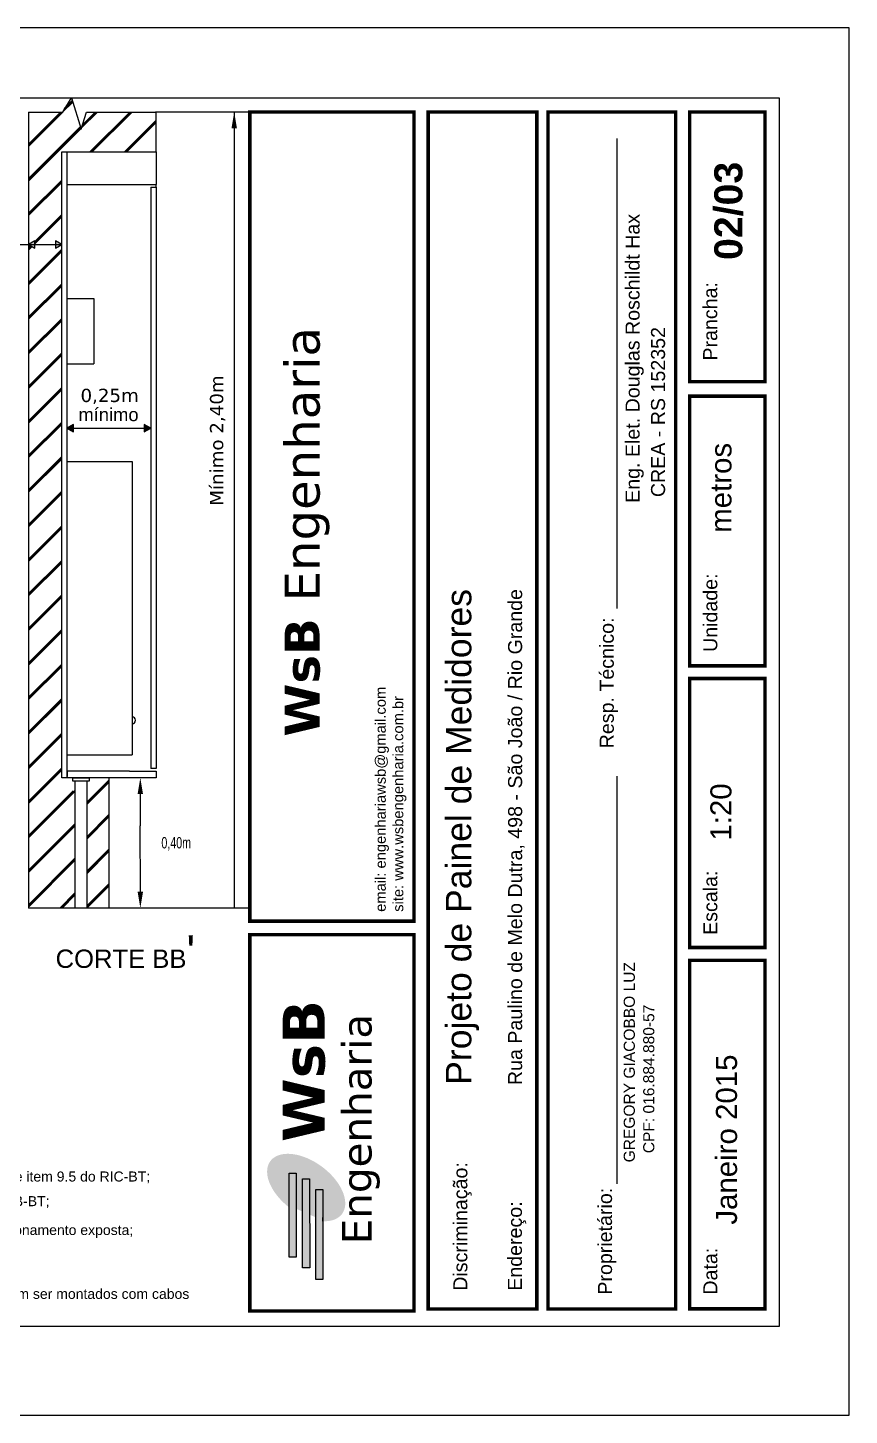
# Model space of a CAD drawing. Header units: millimetres. Extents: x 634 to 830, y -342 to -254.
# Drawn here: x 766.74 to 770.59, y -319.77 to -313.27 of the extents above; entities that cross this region are included whole.
import ezdxf
from ezdxf.enums import TextEntityAlignment as Align

# ---------------------------------------------------------------- set-up
doc = ezdxf.new("R2010")
doc.units = ezdxf.units.MM
doc.linetypes.add('ACAD_ISO07W100', pattern=[3, 0, -3])
for name, color, linetype in [('caixas', 3, 'Continuous'), ('DIVISA', 1, 'Continuous'), ('FORMATO', 5, 'Continuous'), ('Hachuras', 1, 'Continuous'), ('LPROJETO', 7, 'ACAD_ISO07W100'), ('MEIOFIO', 2, 'Continuous'), ('PENA01', 1, 'Continuous'), ('PENA6', 5, 'Continuous'), ('SELO1', 251, 'Continuous'), ('TEXTO', 2, 'Continuous'), ('Texto SELO', 147, 'Continuous')]:
    doc.layers.add(name, color=color, linetype=linetype)
doc.styles.add('ARIAL', font='arial.ttf')
doc.styles.add('cota', font='arial.ttf', dxfattribs={"height": 0.1})
doc.styles.add('ISO9', font='simplex')
doc.styles.add('ROMANS', font='', dxfattribs={"width": 0.7, "height": 0.8})
doc.styles.add('SANSSERIFBOLD', font='sasb____.pfb', dxfattribs={"height": 60})
doc.styles.get("Standard").update_dxf_attribs({"font": 'verdana.ttf'})
doc.styles.add('TEXO SELO', font='arial.ttf', dxfattribs={"height": 0.002})
doc.styles.get('ROMANS').set_extended_font_data('Benguiat Frisky')

msp = doc.modelspace()

# ---------------------------------------------------------------- hatches: boundary and pattern name
h = msp.add_hatch()
h.set_pattern_fill('JIS_RC_15', scale=0.007636, style=0)
h.set_pattern_definition([(45, (-1672.42143, -631.60166), (-0.0809870235, 0.0809870235), []), (45, (-1672.41589, -631.60166), (-0.0809870235, 0.0809870235), []), (45, (-1672.41036, -631.60166), (-0.0809870235, 0.0809870235), [])])
h.paths.add_polyline_path([(766.8961, -314.2843), (766.8662, -314.3016), (766.8662, -314.2843), (766.8069, -314.2843), (766.7705, -314.2843), (766.7705, -314.3016), (766.7406, -314.2843), (766.7406, -315.7442), (766.8961, -315.7442)])
h.paths.add_polyline_path([(766.8961, -313.8503), (767.338, -313.8503), (767.338, -313.6634), (767.0121, -313.6634), (766.9878, -313.7435), (766.9317, -313.5653), (766.902, -313.6634), (766.7406, -313.6634), (766.7406, -314.2843), (766.7705, -314.2671), (766.7705, -314.2843), (766.8069, -314.2843), (766.8662, -314.2843), (766.8662, -314.2671), (766.8961, -314.2843)])
h = msp.add_hatch()
h.set_pattern_fill('JIS_RC_15', scale=0.007636, style=0)
h.set_pattern_definition([(45, (-1672.42143, -631.55585), (-0.0809870235, 0.0809870235), []), (45, (-1672.41589, -631.55585), (-0.0809870235, 0.0809870235), []), (45, (-1672.41036, -631.55585), (-0.0809870235, 0.0809870235), [])])
h.paths.add_polyline_path([(767.117, -316.7823), (767.0249, -316.7823), (767.0249, -316.7979), (767.0133, -316.7979), (767.0133, -316.9575), (767.0133, -317.3931), (767.1172, -317.3931)])
at = {"layer": 'PENA6'}
h = msp.add_hatch(color=7, dxfattribs=at)
h.paths.add_polyline_path([(766.7539, -314.2767), (766.7462, -314.2843), (766.7705, -314.2843), (766.7705, -314.2671)])
h.paths.add_polyline_path([(766.7406, -314.2843), (766.7705, -314.3016), (766.7705, -314.2843)])
h.paths.add_polyline_path([(766.8961, -314.2843), (766.8662, -314.2671), (766.8662, -314.2843)])
h.paths.add_polyline_path([(766.8961, -314.2843), (766.8662, -314.2843), (766.8662, -314.3016)])
h.paths.add_polyline_path([(766.7406, -314.2843), (766.7462, -314.2843), (766.7539, -314.2767)])
for points in [[(766.9508, -315.1274), (766.9209, -315.1447), (766.9508, -315.1447)], [(767.2833, -315.1274), (767.2833, -315.1447), (767.3132, -315.1447)], [(766.9508, -315.1447), (766.9209, -315.1447), (766.9508, -315.1619)], [(767.3132, -315.1447), (767.2833, -315.1447), (767.2833, -315.1619)]]:
    msp.add_hatch(color=7, dxfattribs=at).paths.add_polyline_path(points)
at = {"layer": 'Texto SELO'}
h = msp.add_hatch(color=5, dxfattribs=at)
h.dxf.hatch_style = 1
edge = h.paths.add_edge_path()
edge.add_ellipse((768.0419, -318.702), major_axis=(0.1682, -0.1234), ratio=0.586927, start_angle=318.71968, end_angle=627.37053)
edge.add_line((767.9618, -318.7949), (767.9618, -318.7871))
edge.add_ellipse((768.0307, -318.7311), major_axis=(0.1223, -0.0897), ratio=0.572758, start_angle=335.3984, end_angle=621.50302, ccw=False)
edge.add_line((768.1205, -318.8418), (768.1205, -318.8598))
h = msp.add_hatch(color=150, dxfattribs=at)
h.dxf.hatch_style = 1
h.paths.add_polyline_path([(767.9947, -318.6354), (767.9614, -318.6354), (767.9614, -319.0278), (767.9947, -319.0278)])
h = msp.add_hatch(color=150, dxfattribs=at)
h.dxf.hatch_style = 1
h.paths.add_polyline_path([(768.0577, -318.6616), (768.0245, -318.6616), (768.0254, -319.0781), (768.0586, -319.0781)])
h = msp.add_hatch(color=150, dxfattribs=at)
h.dxf.hatch_style = 1
h.paths.add_polyline_path([(768.1206, -318.711), (768.0874, -318.711), (768.0868, -319.1324), (768.12, -319.1324)])

# ---------------------------------------------------------------- linework, layer by layer
at = {"color": 7}
for p, q in [((766.9209, -314.003), (766.9209, -313.8503)), ((767.338, -314.0151), (767.338, -314.003)), ((766.9209, -315.301), (767.2264, -315.301)), ((767.2264, -315.301), (767.2264, -316.6754)), ((766.7406, -315.7574), (766.7538, -315.7442)), ((766.7406, -315.763), (766.7594, -315.7442)), ((766.7406, -315.7685), (766.7649, -315.7442)), ((766.7406, -315.9194), (766.8961, -315.7639)), ((766.7406, -315.9249), (766.8961, -315.7695)), ((766.7406, -315.9305), (766.8961, -315.775)), ((766.7406, -316.0814), (766.8961, -315.9259)), ((766.7406, -316.0869), (766.8961, -315.9314)), ((766.7406, -316.0925), (766.8961, -315.937)), ((766.7406, -316.2434), (766.8961, -316.0879)), ((766.7406, -316.2489), (766.8961, -316.0934)), ((766.7406, -316.2544), (766.8961, -316.0989)), ((766.7406, -316.4053), (766.8961, -316.2499)), ((766.7406, -316.4109), (766.8961, -316.2554)), ((766.7406, -316.4164), (766.8961, -316.2609)), ((766.7406, -316.5673), (766.8961, -316.4118)), ((766.7406, -316.5728), (766.8961, -316.4174)), ((766.7406, -316.5784), (766.8961, -316.4229)), ((766.7406, -316.7293), (766.8961, -316.5738)), ((766.7406, -316.7348), (766.8961, -316.5793)), ((766.7406, -316.7403), (766.8961, -316.5849)), ((766.9209, -316.6754), (767.2264, -316.6754)), ((766.7406, -316.8913), (766.8961, -316.7358)), ((766.7406, -316.8968), (766.8961, -316.7413)), ((766.7406, -316.9023), (766.8961, -316.7468)), ((767.338, -316.7397), (767.3132, -316.7397)), ((767.117, -316.7823), (767.1172, -317.3931)), ((766.7406, -317.0532), (766.9501, -316.8437)), ((766.7406, -317.0588), (766.9556, -316.8437)), ((766.7406, -317.0643), (766.9582, -316.8466)), ((767.2645, -316.8587), (767.2645, -317.0072)), ((766.7406, -317.2152), (766.9582, -316.9975)), ((766.7406, -317.2207), (766.9582, -317.0031)), ((766.7406, -317.2263), (766.9582, -317.0086)), ((767.2646, -317.3167), (767.2645, -317.0072)), ((766.7406, -317.3772), (766.9582, -317.1595)), ((766.7406, -317.3827), (766.9582, -317.165)), ((766.7406, -317.3882), (766.9582, -317.1706)), ((766.8866, -317.3931), (766.9582, -317.3215)), ((766.8921, -317.3931), (766.9582, -317.327)), ((766.8977, -317.3931), (766.9582, -317.3326)), ((767.7781, -317.3932), (766.7406, -317.3932))]:
    msp.add_line(p, q, dxfattribs=at)
for points in [[(767.7173, -313.7397), (767.6918, -313.7398), (767.7046, -313.6634)], [(767.2772, -316.8587), (767.2518, -316.8587), (767.2645, -316.7823)], [(767.2773, -317.3167), (767.2519, -317.3167), (767.2646, -317.393)]]:
    msp.add_solid(points, dxfattribs=at)
at = {"layer": 'caixas', "color": 7, "linetype": 'Continuous', "ltscale": 0.18}
for p, q in [((767.0465, -314.5375), (767.0465, -314.8429)), ((766.9209, -314.8429), (767.0465, -314.8429)), ((766.9582, -316.7979), (766.9582, -317.3931)), ((767.0133, -316.7979), (767.0133, -317.3937)), ((766.9582, -316.8426), (766.9582, -316.9276)), ((766.9582, -316.8871), (766.9582, -316.9575)), ((766.9582, -316.8871), (766.9582, -316.9575))]:
    msp.add_line(p, q, dxfattribs=at)
msp.add_lwpolyline([(766.9483, -316.7823), (767.0249, -316.7823), (767.0249, -316.7979), (766.9483, -316.7979)], close=True, dxfattribs=at)
msp.add_arc((767.2256, -316.5133), 0.0165, 270, 90, dxfattribs=at)
at = {"layer": 'DIVISA', "color": 7, "linetype": 'Continuous', "ltscale": 0.18}
msp.add_line((767.1802, -313.8503), (767.1813, -313.8492), dxfattribs=at)
at = {"layer": 'FORMATO', "color": 7, "linetype": 'Continuous'}
for points in [[(770.5873, -319.7689), (770.5873, -313.2687), (760.8185, -313.2687), (760.8185, -319.7689)], [(770.5873, -319.7689), (770.5873, -313.2687), (760.8185, -313.2687), (760.8185, -319.7689)], [(770.2584, -319.3536), (761.1474, -319.3536), (761.1474, -313.5976), (770.2584, -313.5976)]]:
    msp.add_lwpolyline(points, close=True, dxfattribs=at)
at = {"layer": 'LPROJETO', "color": 7, "linetype": 'Continuous', "ltscale": 0.18}
for p, q in [((766.902, -313.6634), (766.9419, -313.5976)), ((766.9419, -313.5976), (766.9878, -313.7435)), ((766.7406, -313.6634), (766.902, -313.6634)), ((766.9878, -313.7435), (767.0121, -313.6634))]:
    msp.add_line(p, q, dxfattribs=at)
at = {"layer": 'LPROJETO', "color": 7, "linetype": 'ByBlock'}
msp.add_line((766.9209, -315.1447), (767.2132, -315.1447), dxfattribs=at)
for points in [[(766.9209, -315.1447), (766.9508, -315.1619), (766.9508, -315.1274)], [(767.3132, -315.1447), (767.2833, -315.1274), (767.2833, -315.1619)]]:
    msp.add_lwpolyline(points, close=True, dxfattribs=at)
at = {"layer": 'MEIOFIO', "color": 7, "linetype": 'Continuous', "ltscale": 0.18}
for p, q in [((767.7781, -313.6634), (767.3361, -313.6634)), ((766.8961, -316.7823), (766.8961, -313.8503)), ((766.8961, -313.8503), (767.338, -313.8503)), ((767.338, -313.8503), (767.338, -314.003)), ((766.9209, -316.7823), (766.9209, -314.003)), ((766.9209, -314.003), (767.338, -314.003)), ((767.3132, -314.0151), (767.3132, -316.7397)), ((767.338, -314.0151), (767.338, -316.7397)), ((767.2132, -316.7518), (766.9209, -316.7518)), ((767.338, -316.7518), (767.338, -316.7823)), ((767.338, -316.7823), (766.8961, -316.7823))]:
    msp.add_line(p, q, dxfattribs=at)
at = {"layer": 'PENA01', "color": 7, "linetype": 'Continuous', "ltscale": 0.18}
for p, q in [((766.7406, -313.6634), (766.7406, -317.3932)), ((767.7046, -313.6634), (767.7046, -317.393))]:
    msp.add_line(p, q, dxfattribs=at)
at = {"layer": 'PENA01', "color": 7, "linetype": 'ByBlock'}
for p, q in [((766.4432, -314.2843), (766.8069, -314.2843)), ((766.8069, -314.2843), (766.8961, -314.2843))]:
    msp.add_line(p, q, dxfattribs=at)
for points in [[(766.7406, -314.2843), (766.7705, -314.3016), (766.7705, -314.2671)], [(766.8961, -314.2843), (766.8662, -314.2671), (766.8662, -314.3016)]]:
    msp.add_lwpolyline(points, close=True, dxfattribs=at)
at = {"layer": 'PENA6', "color": 7}
for p, q in [((767.0121, -313.6634), (767.338, -313.6634)), ((767.338, -313.8503), (767.338, -313.6634)), ((767.3132, -314.0151), (767.338, -314.0151)), ((766.9209, -314.5375), (767.0465, -314.5375)), ((766.9209, -315.1447), (767.3132, -315.1447)), ((766.9209, -316.7518), (766.9209, -316.7767)), ((767.2132, -316.7518), (767.338, -316.7518))]:
    msp.add_line(p, q, dxfattribs=at)
at = {"layer": 'SELO1', "color": 7, "const_width": 0.0164}
for points in [[(767.7781, -317.4541), (767.7781, -313.6634), (768.5476, -313.6634), (768.5476, -317.4541)], [(768.6133, -319.2713), (768.6133, -313.6634), (769.1232, -313.6634), (769.1232, -319.2713)], [(769.1751, -319.2713), (769.1751, -313.6634), (769.7735, -313.6634), (769.7735, -319.2713)], [(769.8393, -313.6634), (769.8393, -314.9264), (770.1926, -314.9264), (770.1926, -313.6634)], [(769.8393, -314.9947), (769.8393, -316.2578), (770.1926, -316.2578), (770.1926, -314.9947)], [(769.8393, -317.5775), (769.8393, -316.3177), (770.1926, -316.3177), (770.1926, -317.5775)], [(767.7781, -319.2804), (767.7781, -317.5174), (768.5476, -317.5174), (768.5476, -319.2804)], [(769.8393, -317.6375), (769.8393, -319.2703), (770.1926, -319.2703), (770.1926, -317.6375)]]:
    msp.add_lwpolyline(points, close=True, dxfattribs=at)
at = {"layer": 'Texto SELO', "color": 7}
for p, q in [((769.4989, -315.9901), (769.4989, -313.7881)), ((769.4989, -318.6854), (769.4989, -316.7753))]:
    msp.add_line(p, q, dxfattribs=at)
at = {"layer": 'Texto SELO', "color": 5}
msp.add_line((767.9618, -318.7949), (767.9618, -318.7871), dxfattribs=at)
at = {"layer": 'Texto SELO', "color": 159}
msp.add_line((768.1205, -318.8598), (768.1205, -318.8418), dxfattribs=at)
at = {"layer": 'Texto SELO', "color": 140}
for points in [[(767.9614, -319.0278), (767.9614, -318.6354), (767.9947, -318.6354), (767.9947, -319.0278)], [(768.0254, -319.0781), (768.0245, -318.6616), (768.0577, -318.6616), (768.0586, -319.0781)], [(768.0868, -319.1324), (768.0874, -318.711), (768.1206, -318.711), (768.12, -319.1324)]]:
    msp.add_lwpolyline(points, close=True, dxfattribs=at)

# ---------------------------------------------------------------- texts
at = {"color": 7, "insert": (767.4327, -317.0917), "char_height": 0.05345, "attachment_point": 5, "rotation": 0.01144, "style": 'ROMANS'}
msp.add_mtext('0,40m', dxfattribs=at)
at = {"layer": 'FORMATO', "color": 7, "attachment_point": 1, "style": 'ISO9'}
for s, insert, char_height, width in [('{\\fArial|b0|i0|c0|p34;- O quadro de medidores deverá ser construído conforme item 9.5 do RIC-BT;}', (765.0377, -318.6269), 0.046988, 2.620044), ('{\\fArial|b0|i0|c0|p34;- O disjuntor instalado na CED deve ter alavanca de acionamento exposta;}', (765.0569, -318.8775), 0.046988, 2.708119), ('{\\fArial|b0|i0|c0|p34;- Os ramais de alimentação das CP´s, na medição, devem ser montados com cabos classe de encodoamento  2.}', (765.0428, -319.1767), 0.0469879, 2.62006)]:
    msp.add_mtext(s, dxfattribs=dict(at, insert=insert, char_height=char_height, width=width))
at = {"layer": 'FORMATO', "color": 7, "ltscale": 0.05, "insert": (765.0552, -318.7424), "char_height": 0.046988, "width": 6.084563, "attachment_point": 1, "style": 'ISO9'}
msp.add_mtext('\\A1;{\\fArial|b0|i0|c0|p34;- A CED deve ser montada conforme o ítem 9.4.1 do RIB-BT;}', dxfattribs=at)
at = {"layer": 'Hachuras', "color": 7, "insert": (767.9403, -316.59), "char_height": 0.164457, "width": 2.473107, "attachment_point": 1, "rotation": 90, "style": 'ARIAL'}
msp.add_mtext('{\\fVerdana|b1|i0|c0|p34;\\C5;WsB\\fVerdana|b1|i1|c0|p34; \\fVerdana|b0|i0|c0|p34;\\C150;Engenharia\\fArial|b1|i1|c0|p34; }', dxfattribs=at)
at = {"layer": 'LPROJETO', "color": 7, "linetype": 'Continuous', "ltscale": 0.18}
msp.add_text('Mínimo 2,40m', height=0.062192, rotation=90, dxfattribs=at).set_placement((767.6531, -315.5078))
msp.add_text('0,25m', height=0.06219, dxfattribs=at).set_placement((766.9842, -315.022))
at = {"layer": 'LPROJETO', "color": 7, "linetype": 'ByBlock', "insert": (766.9744, -315.0501), "char_height": 0.06157, "width": 0.34748, "attachment_point": 1, "style": 'ISO9'}
msp.add_mtext('{\\fArial|b0|i0|c0|p34;mínimo}', dxfattribs=at)
at = {"layer": 'TEXTO', "color": 253, "insert": (766.8674, -317.5204), "char_height": 0.152711, "width": 5.344634, "attachment_point": 1, "style": 'ISO9'}
msp.add_mtext("{\\fArial|b0|i0|c0|p34;\\H0.5625x;CORTE BB\\H1.7778x;'}", dxfattribs=at)
at = {"layer": 'Texto SELO', "color": 7, "style": 'SANSSERIFBOLD'}
msp.add_text('02/03', height=0.13157, rotation=90, dxfattribs=at).set_placement((770.0862, -314.1266), align=Align.CENTER)
at = {"layer": 'Texto SELO', "color": 7}
for s, height, style, p in [('Eng. Elet. Douglas Roschildt Hax', 0.065783, 'cota', (769.6045, -315.4946)), ('Prancha:', 0.06578, 'TEXO SELO', (769.9682, -314.8279)), ('CREA - RS 152352', 0.065783, 'cota', (769.7239, -315.4676)), ('metros', 0.09867, 'ARIAL', (770.035, -315.6347)), ('Unidade:', 0.06578, 'TEXO SELO', (769.9689, -316.193)), ('Rua Paulino de Melo Dutra, 498 - São João / Rio Grande', 0.065783, 'cota', (769.054, -318.2222)), ('Resp. Técnico:', 0.065783, 'TEXO SELO', (769.4836, -316.6443)), ('1:20', 0.09867, 'ARIAL', (770.035, -317.0769)), ('Escala:', 0.06578, 'TEXO SELO', (769.9689, -317.5185)), ('GREGORY GIACOBBO LUZ', 0.052099, 'cota', (769.5823, -318.584)), (' CPF: 016.884.880-57', 0.052099, 'cota', (769.6736, -318.5615)), ('Janeiro 2015', 0.098674, 'ARIAL', (770.0611, -318.8759)), ('Discriminação:', 0.065783, 'TEXO SELO', (768.7972, -319.1857)), ('Proprietário:', 0.065783, 'TEXO SELO', (769.4753, -319.2038)), ('Endereço:', 0.06578, 'TEXO SELO', (769.0528, -319.1857)), ('Data:', 0.06578, 'TEXO SELO', (769.9689, -319.2038))]:
    msp.add_text(s, height=height, rotation=90, dxfattribs=dict(at, style=style)).set_placement(p)
at = {"layer": 'Texto SELO', "color": 7, "ltscale": 0.003, "style": 'ARIAL'}
msp.add_text('Projeto de Painel de Medidores', height=0.119165, rotation=90, dxfattribs=at).set_placement((768.8158, -318.2208))
at = {"layer": 'Texto SELO', "color": 7, "insert": (768.3655, -317.4104), "char_height": 0.049337, "width": 1.651547, "attachment_point": 1, "rotation": 90, "style": 'ARIAL'}
msp.add_mtext('{\\C147;email: engenhariawsb@gmail.com  \\Psite: www.wsbengenharia.com.br}', dxfattribs=at)
at = {"layer": 'Texto SELO', "char_height": 0.197348, "width": 0.283171, "attachment_point": 1, "rotation": 90, "style": 'ARIAL'}
for s, insert in [('{\\fVerdana|b1|i0|c0|p34;\\C5;WsB\\fVerdana|b1|i1|c0|p34; }', (767.9313, -318.489)), ('{\\fVerdana|b0|i0|c0|p34;\\H0.7x;\\C150;Engenharia\\fVerdana|b1|i1|c0|p34;\\H1.4286x;\\C5; }', (768.2099, -318.9681))]:
    msp.add_mtext(s, dxfattribs=dict(at, insert=insert))

doc.saveas('drawing.dxf')
